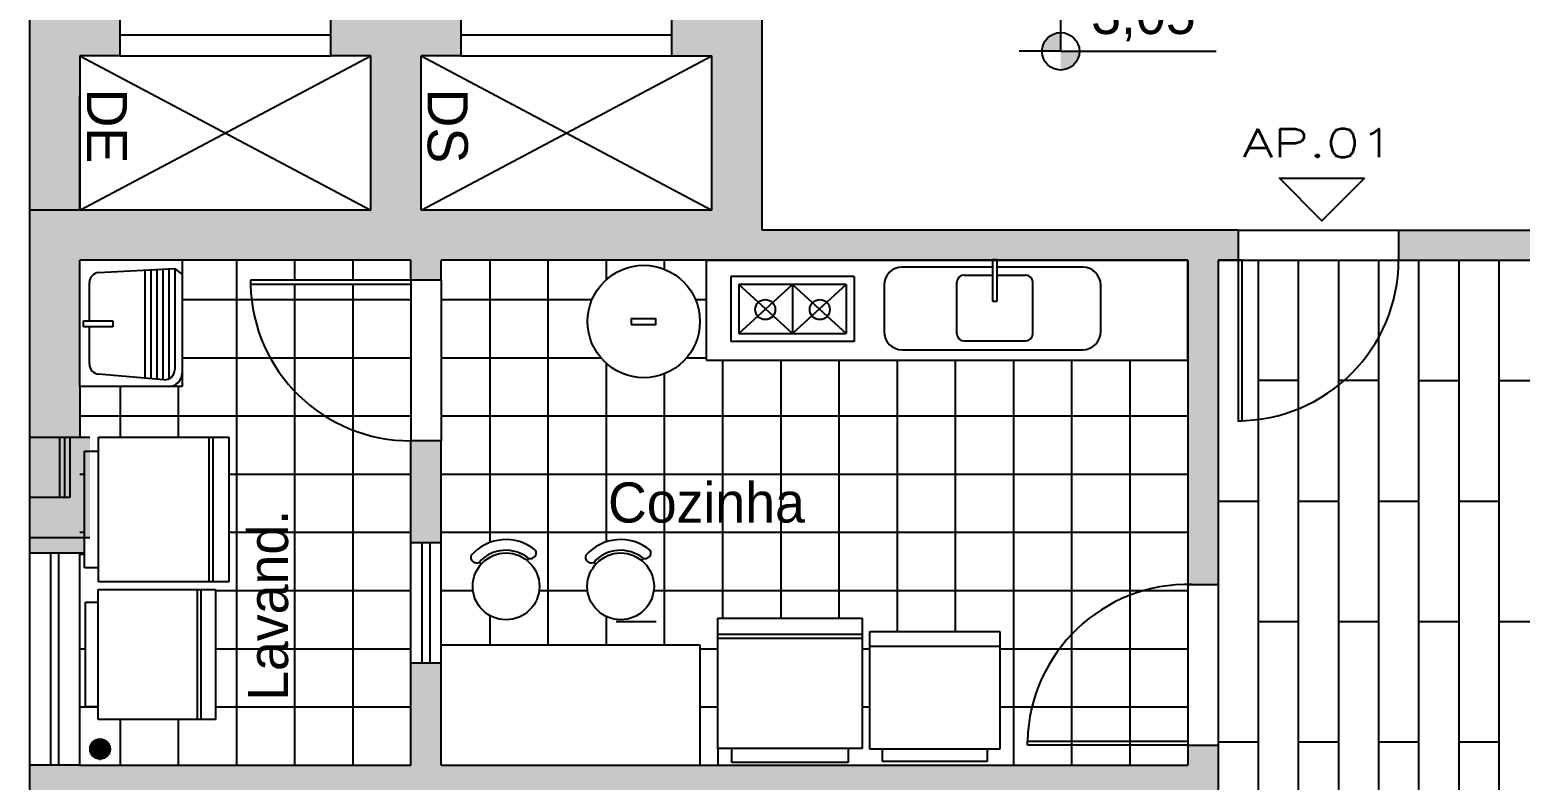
# Model space of a CAD drawing. Header units: millimetres. Extents: x 935 to 1399, y 512 to 900.
# Drawn here: x 1214.03 to 1221.46, y 821.29 to 825.03 of the extents above; entities that cross this region are included whole.
import ezdxf

# ---------------------------------------------------------------- set-up
doc = ezdxf.new("R2010")
doc.units = ezdxf.units.MM
doc.linetypes.add('ACAD_ISO02W100', pattern=[15, 12, -3])
for name, color, linetype in [('COTAS', 6, 'Continuous'), ('MOBIL', 7, 'Continuous'), ('MOBILIARIO', 4, 'Continuous'), ('MOBÍLIA', 1, 'Continuous'), ('PENA-01', 1, 'Continuous'), ('projeçao', 7, 'ACAD_ISO02W100'), ('UNIDADE', 3, 'Continuous')]:
    doc.layers.add(name, color=color, linetype=linetype)
doc.styles.add('REGUA80', font='simplex.shx', dxfattribs={"width": 1.4, "height": 20})

msp = doc.modelspace()

# ---------------------------------------------------------------- hatches: boundary and pattern name
h = msp.add_hatch(color=7)
h.paths.add_polyline_path([(1219.17313, 825.01766, 0.4142136), (1219.07982, 824.92434), (1219.17313, 824.92434)])
h.paths.add_polyline_path([(1219.17313, 824.92434), (1219.17313, 824.83102, 0.4142136), (1219.26645, 824.92434)])
msp.add_hatch(color=256).paths.add_polyline_path([(1214.03467, 823.00153), (1214.03467, 822.50153), (1214.33467, 822.50153), (1214.33467, 823.00153)])
h = msp.add_hatch()
h.set_pattern_fill('NET', color=254, scale=0.05, style=0)
h.set_pattern_definition([(0, (1579.9924616, 431.010541), (0, 0.00625), []), (90, (1579.9924616, 431.010541), (-0.00625, 4e-19), [])])
h.paths.add_polyline_path([(1214.33479, 821.448, 1), (1214.43479, 821.448, 1)])
at = {"layer": 'MOBIL'}
msp.add_hatch(color=254, dxfattribs=at).paths.add_polyline_path([(1214.28467, 826.30153), (1214.03467, 826.30153), (1214.03467, 824.13364), (1214.28467, 824.13364), (1214.28467, 824.40153), (1214.28467, 824.65153), (1214.28467, 824.70153), (1214.28467, 824.90153), (1214.48467, 824.90153), (1214.48467, 825.15153), (1214.28467, 825.15153)])
h = msp.add_hatch(color=254, dxfattribs=at)
h.paths.add_polyline_path([(1220.05734, 824.03364), (1217.68467, 824.03364), (1217.68467, 824.13364), (1215.98467, 824.13364), (1215.98467, 824.90153), (1216.18467, 824.90153), (1216.18467, 825.15153), (1215.53467, 825.15153), (1215.53467, 824.90153), (1215.73467, 824.90153), (1215.73467, 824.30153), (1215.73467, 824.15153), (1215.73467, 824.13364), (1214.03467, 824.13364), (1214.03467, 823.00153), (1214.28467, 823.00153), (1214.28467, 823.25364), (1214.28467, 823.88364), (1215.93467, 823.88364), (1215.93467, 823.78364), (1216.08467, 823.78364), (1216.08467, 823.88364), (1218.83289, 823.88364), (1218.83289, 823.88477), (1218.85603, 823.88477), (1218.85603, 823.88364), (1219.80734, 823.88364), (1219.80734, 822.26784, -0.0062488), (1219.82734, 822.26759), (1219.95734, 822.26759), (1219.95734, 823.88364), (1220.05734, 823.88364)])
h.paths.add_polyline_path([(1216.08467, 822.98364), (1215.93467, 822.98364), (1215.93467, 822.47564), (1216.08467, 822.47564)], flags=17)
h.paths.add_polyline_path([(1217.68467, 825.15153), (1217.68467, 825.25142), (1217.43467, 825.25142), (1217.43467, 825.15153), (1217.23467, 825.15153), (1217.23467, 824.90153), (1217.43467, 824.90153), (1217.43467, 824.13364), (1217.68467, 824.13364)])
h = msp.add_hatch(color=254, dxfattribs=at)
h.paths.add_polyline_path([(1223.45967, 825.00153), (1223.30967, 825.00153), (1223.30967, 822.41759), (1222.96188, 822.41759), (1222.96188, 822.26759), (1225.49298, 822.26759), (1225.49298, 822.61759), (1225.34298, 822.61759), (1225.34298, 822.41759), (1223.45967, 822.41759)])
h.paths.add_polyline_path([(1225.49298, 824.48475), (1225.34298, 824.48475), (1225.34298, 823.41759), (1225.49298, 823.41759)])
h.paths.add_polyline_path([(1221.80967, 824.85153), (1221.65967, 824.85153), (1221.65967, 824.03364), (1220.85734, 824.03364), (1220.85734, 823.88364), (1221.65967, 823.88364), (1221.65967, 822.76759), (1221.80967, 822.76759), (1221.80967, 823.88364)])
h.paths.add_polyline_path([(1222.15967, 822.41759), (1221.95967, 822.41759), (1221.95967, 822.26759), (1222.15967, 822.26759)])
h = msp.add_hatch(color=254, dxfattribs=at)
h.paths.add_polyline_path([(1219.95734, 821.46759), (1219.80734, 821.46759), (1219.80734, 821.36759), (1219.43369, 821.36759), (1216.08467, 821.36759), (1216.08467, 821.87564), (1215.93467, 821.87564), (1215.93467, 821.36759), (1214.28467, 821.36759), (1214.03467, 821.36759), (1214.03467, 821.21759), (1219.95734, 821.21759)])
h.paths.add_polyline_path([(1214.30716, 822.50153), (1214.03467, 822.50153), (1214.03467, 822.42553), (1214.30716, 822.42553)])

# ---------------------------------------------------------------- linework, layer by layer
at = {"color": 6}
for p, q in [((1214.03467, 814.80153), (1214.03467, 828.70153)), ((1214.48467, 824.90153), (1214.48467, 825.15153)), ((1215.53467, 824.90153), (1215.53467, 825.15153)), ((1216.18467, 824.90153), (1216.18467, 825.15153)), ((1217.23467, 824.90153), (1217.23467, 825.15153)), ((1217.68467, 824.03364), (1217.68467, 825.15153)), ((1214.48467, 824.90153), (1214.28467, 824.90153)), ((1214.48467, 824.90153), (1214.28467, 824.90153)), ((1214.28467, 824.90153), (1214.28467, 824.13364)), ((1215.73467, 824.90153), (1215.53467, 824.90153)), ((1215.73467, 824.13364), (1215.73467, 824.90153)), ((1215.73467, 824.15153), (1215.73467, 824.90153)), ((1215.73467, 824.15153), (1215.73467, 824.90153)), ((1215.73467, 824.30153), (1215.73467, 824.90153)), ((1216.18467, 824.90153), (1215.98467, 824.90153)), ((1215.98467, 824.13364), (1215.98467, 824.90153)), ((1217.23467, 824.90153), (1217.43467, 824.90153)), ((1217.43467, 824.13364), (1217.43467, 824.90153)), ((1214.28467, 824.13364), (1214.28467, 824.70153)), ((1214.28467, 824.13364), (1214.28467, 824.65153)), ((1214.28467, 824.13364), (1214.28467, 824.40153)), ((1215.73467, 824.13364), (1215.73467, 824.18364)), ((1215.73467, 824.13364), (1214.03467, 824.13364)), ((1215.73467, 824.13364), (1214.28467, 824.13364)), ((1217.43467, 824.13364), (1215.98467, 824.13364)), ((1217.43467, 824.13364), (1215.98467, 824.13364)), ((1220.05734, 824.03364), (1217.68467, 824.03364)), ((1220.05734, 824.03364), (1220.05734, 823.08364)), ((1220.85734, 824.03364), (1220.85734, 823.88364)), ((1220.85734, 824.03364), (1221.65967, 824.03364)), ((1215.93467, 823.88364), (1214.28467, 823.88364)), ((1215.93467, 823.78364), (1215.93467, 823.88364)), ((1219.80734, 823.88364), (1216.08467, 823.88364)), ((1216.08467, 823.78364), (1216.08467, 823.88364)), ((1219.80734, 823.88364), (1219.43369, 823.88364)), ((1219.80734, 823.88364), (1219.80734, 822.26759)), ((1219.95734, 823.88364), (1219.95734, 822.26759)), ((1220.05734, 823.88364), (1219.95734, 823.88364)), ((1220.05734, 823.88364), (1220.07734, 823.88364)), ((1220.07734, 823.88364), (1220.05734, 823.88364)), ((1220.85734, 823.88364), (1221.65967, 823.88364)), ((1216.08467, 823.78364), (1215.93467, 823.78364)), ((1214.28467, 823.25364), (1214.28467, 823.00153)), ((1214.03467, 823.00153), (1214.28467, 823.00153)), ((1216.08467, 822.98364), (1215.93467, 822.98364)), ((1215.93467, 821.36759), (1215.93467, 822.98364)), ((1216.08467, 821.36759), (1216.08467, 822.98364)), ((1216.08467, 822.47564), (1215.93467, 822.47564)), ((1214.03467, 822.42553), (1214.30716, 822.42553)), ((1214.28467, 821.36759), (1214.28467, 822.42553)), ((1219.80734, 822.26759), (1219.95734, 822.26759)), ((1216.08467, 821.87564), (1215.93467, 821.87564)), ((1219.80734, 821.48759), (1219.80734, 821.36759)), ((1219.80734, 821.46759), (1219.95734, 821.46759)), ((1219.95734, 821.46759), (1219.95734, 821.21759)), ((1214.28467, 821.36759), (1214.03467, 821.36759)), ((1214.28467, 821.36759), (1215.93467, 821.36759)), ((1216.08467, 821.36759), (1219.80734, 821.36759)), ((1219.43369, 821.36759), (1219.80734, 821.36759))]:
    msp.add_line(p, q, dxfattribs=at)
at = {"color": 7}
for p, q in [((1219.17313, 824.92434), (1219.17313, 825.13073)), ((1219.17313, 824.92434), (1218.96675, 824.92434)), ((1219.17313, 824.92434), (1219.48271, 824.92434)), ((1214.30716, 822.41746), (1214.28467, 822.41746))]:
    msp.add_line(p, q, dxfattribs=at)
at = {"color": 3}
for p, q in [((1214.48467, 825.00653), (1215.53467, 825.00653)), ((1216.18467, 825.00653), (1217.23467, 825.00653)), ((1215.98967, 821.87564), (1215.98967, 822.47564)), ((1216.02967, 821.87564), (1216.02967, 822.47564)), ((1214.13967, 821.36759), (1214.13967, 822.42553)), ((1214.17967, 821.36759), (1214.17967, 822.42553))]:
    msp.add_line(p, q, dxfattribs=at)
at = {"color": 1}
for p, q in [((1214.28467, 824.90153), (1215.73467, 824.13364)), ((1214.28467, 824.13364), (1215.73467, 824.90153)), ((1214.48467, 824.90153), (1215.53467, 824.90153)), ((1215.98467, 824.90153), (1217.43467, 824.13364)), ((1215.98467, 824.13364), (1217.43467, 824.90153)), ((1216.18467, 824.90153), (1217.23467, 824.90153)), ((1214.79467, 823.88364), (1214.28467, 823.88364)), ((1217.40734, 823.88364), (1219.80734, 823.88364)), ((1219.80734, 823.38536), (1219.80734, 823.88364)), ((1220.05734, 823.88364), (1220.05734, 823.08364)), ((1220.07734, 823.08364), (1220.07734, 823.88364)), ((1215.13467, 823.78364), (1215.13467, 823.76364)), ((1215.13467, 823.78364), (1215.13467, 823.78364)), ((1215.93467, 823.78364), (1215.13467, 823.78364)), ((1215.93467, 823.78364), (1215.93467, 823.76364)), ((1215.13467, 823.76364), (1215.93467, 823.76364)), ((1220.05734, 823.08364), (1220.07734, 823.08364)), ((1216.08467, 821.96759), (1217.37395, 821.96759)), ((1217.37395, 821.96759), (1217.37395, 821.36759)), ((1219.00734, 821.48759), (1219.80734, 821.48759)), ((1219.00734, 821.46759), (1219.00734, 821.48759)), ((1219.80734, 821.48759), (1219.80734, 821.46759)), ((1217.46354, 821.45042), (1217.46354, 821.36759)), ((1219.80734, 821.46759), (1219.00734, 821.46759))]:
    msp.add_line(p, q, dxfattribs=at)
at = {"color": 254}
for p, q in [((1220.05734, 824.03364), (1220.85734, 824.03364)), ((1215.06467, 823.88364), (1215.06467, 821.36759)), ((1215.35467, 823.88364), (1215.35467, 823.78364)), ((1215.64467, 823.88364), (1215.64467, 823.78364)), ((1216.32734, 823.88364), (1216.32734, 822.47656)), ((1216.61734, 823.88364), (1216.61734, 821.96759)), ((1216.90734, 823.88364), (1216.90734, 823.78592)), ((1217.19734, 823.88364), (1217.19734, 823.8386)), ((1219.95734, 823.88364), (1221.65967, 823.88364)), ((1219.95734, 823.88364), (1219.95734, 819.9276)), ((1220.05734, 823.88364), (1220.85734, 823.88364)), ((1220.15734, 823.88364), (1220.15734, 819.9276)), ((1220.35734, 823.88364), (1220.35734, 819.9276)), ((1220.55734, 823.88364), (1220.55734, 819.56713)), ((1220.75734, 823.88364), (1220.75734, 819.4376)), ((1220.95734, 823.88364), (1220.95734, 819.43855)), ((1221.15734, 823.88364), (1221.15734, 817.66759)), ((1221.35734, 823.88364), (1221.35734, 817.66759)), ((1215.93467, 823.78364), (1215.93467, 822.98364)), ((1216.08467, 823.78364), (1216.08467, 822.98364)), ((1215.35467, 823.76364), (1215.35467, 821.36759)), ((1215.64467, 823.76364), (1215.64467, 821.36759)), ((1214.79467, 823.68759), (1215.93467, 823.68759)), ((1216.08467, 823.68759), (1216.83722, 823.68759)), ((1217.35256, 823.68759), (1217.40734, 823.68759)), ((1214.79467, 823.39759), (1215.93467, 823.39759)), ((1216.08467, 823.39759), (1216.88077, 823.39759)), ((1216.90734, 823.37011), (1216.90734, 822.47959)), ((1217.30901, 823.39759), (1217.40734, 823.39759)), ((1217.48734, 823.38536), (1217.48734, 822.10042)), ((1217.77734, 823.38536), (1217.77734, 822.10042)), ((1218.06734, 823.38536), (1218.06734, 822.10042)), ((1218.35734, 823.38536), (1218.35734, 822.03285)), ((1218.64734, 823.38536), (1218.64734, 822.03285)), ((1218.93734, 823.38536), (1218.93734, 821.36759)), ((1219.22734, 823.38536), (1219.22734, 821.36759)), ((1219.51734, 823.38536), (1219.51734, 821.36759)), ((1217.19734, 823.31743), (1217.19734, 821.96759)), ((1220.35734, 823.28364), (1220.15734, 823.28364)), ((1220.75734, 823.28364), (1220.55734, 823.28364)), ((1220.95734, 823.28364), (1221.15734, 823.28364)), ((1221.35734, 823.28364), (1221.55734, 823.28364)), ((1214.48467, 823.25364), (1214.48467, 823.00141)), ((1214.77467, 823.25364), (1214.77467, 823.00141)), ((1214.28467, 823.10759), (1215.93467, 823.10759)), ((1216.08467, 823.10759), (1219.80734, 823.10759)), ((1214.28467, 822.81759), (1214.30716, 822.81759)), ((1215.02716, 822.81759), (1215.93467, 822.81759)), ((1216.08467, 822.81759), (1219.80734, 822.81759)), ((1219.95734, 822.68364), (1220.15734, 822.68364)), ((1220.35734, 822.68364), (1220.55734, 822.68364)), ((1220.75734, 822.68364), (1220.95734, 822.68364)), ((1221.15734, 822.68364), (1221.35734, 822.68364)), ((1214.28467, 822.52759), (1214.30716, 822.52759)), ((1215.02716, 822.52759), (1215.93467, 822.52759)), ((1216.08467, 822.52759), (1219.80734, 822.52759)), ((1214.95959, 822.23759), (1215.93467, 822.23759)), ((1216.08467, 822.23759), (1216.24351, 822.23759)), ((1216.57339, 822.23759), (1216.81482, 822.23759)), ((1217.14471, 822.23759), (1219.80734, 822.23759)), ((1219.80734, 822.26759), (1219.80734, 821.46759)), ((1219.95734, 822.26759), (1219.95734, 821.46759)), ((1216.32734, 822.11327), (1216.32734, 821.96759)), ((1216.90734, 822.10875), (1216.90734, 821.96759)), ((1216.95734, 822.08364), (1217.15734, 822.08364)), ((1220.15734, 822.08364), (1220.35734, 822.08364)), ((1220.55734, 822.08364), (1220.75734, 822.08364)), ((1220.95734, 822.08364), (1221.15734, 822.08364)), ((1221.35734, 822.08364), (1221.55734, 822.08364)), ((1214.28467, 821.94759), (1214.31159, 821.94759)), ((1214.95959, 821.94759), (1215.93467, 821.94759)), ((1217.37395, 821.94759), (1217.46354, 821.94759)), ((1218.18354, 821.94759), (1218.22237, 821.94759)), ((1218.87037, 821.94759), (1219.80734, 821.94759)), ((1214.28467, 821.65759), (1214.37459, 821.65759)), ((1214.95959, 821.65759), (1215.93467, 821.65759)), ((1217.37395, 821.65759), (1217.46354, 821.65759)), ((1218.18354, 821.65759), (1218.22237, 821.65759)), ((1218.87037, 821.65759), (1219.80734, 821.65759)), ((1214.48467, 821.59457), (1214.48467, 821.36759)), ((1214.77467, 821.59457), (1214.77467, 821.36759)), ((1219.95734, 821.48364), (1220.15734, 821.48364)), ((1220.35734, 821.48364), (1220.55734, 821.48364)), ((1220.75734, 821.48364), (1220.95734, 821.48364)), ((1221.15734, 821.48364), (1221.35734, 821.48364))]:
    msp.add_line(p, q, dxfattribs=at)
for p, q in [((1214.03467, 823.00153), (1214.33467, 823.00153)), ((1214.03467, 822.50153), (1214.03467, 823.00153)), ((1214.03467, 822.70153), (1214.03467, 823.00153)), ((1214.08467, 823.00153), (1214.33467, 823.00153)), ((1214.18467, 822.70153), (1214.18467, 823.00153)), ((1214.20967, 822.70153), (1214.20967, 823.00153)), ((1214.23467, 823.00153), (1214.23467, 822.70153)), ((1214.23467, 822.70153), (1214.03467, 822.70153)), ((1214.08467, 822.50153), (1214.33467, 822.50153))]:
    msp.add_line(p, q)
at = {"color": 1}
msp.add_lwpolyline([(1217.03132, 823.56331), (1217.15428, 823.56331), (1217.15428, 823.59062), (1217.03132, 823.59062)], close=True, dxfattribs=at)
msp.add_lwpolyline([(1214.74198, 823.25364), (1214.28467, 823.25364)], dxfattribs=at)
msp.add_lwpolyline([(1214.74198, 823.25364), (1214.28467, 823.25364)], dxfattribs=at)
at = {"color": 7}
msp.add_circle((1219.17313, 824.92434), 0.09332, dxfattribs=at)
at = {"color": 1}
msp.add_circle((1217.09489, 823.57801), 0.28, dxfattribs=at)
at = {"color": 254}
msp.add_circle((1214.38479, 821.448), 0.05, dxfattribs=at)
at = {"color": 1}
for centre, radius, start, end in [((1220.05513, 823.88586), 0.80222, 270, 359.841519), ((1215.93248, 823.78171), 0.79807, 181.436013, 270.15672), ((1219.80734, 821.46759), 0.80025, 88.567904, 178.567904)]:
    msp.add_arc(centre, radius, start, end, dxfattribs=at)
at = {"layer": 'COTAS', "color": 7}
msp.add_line((1219.48271, 824.92434), (1219.94741, 824.92434), dxfattribs=at)
at = {"layer": 'MOBIL', "color": 6}
msp.add_line((1214.03467, 822.50153), (1214.30716, 822.50153), dxfattribs=at)
at = {"layer": 'MOBILIARIO', "color": 7}
for p, q in [((1214.37716, 823.00141), (1215.02716, 823.00141)), ((1214.37716, 822.28141), (1214.37716, 823.00141)), ((1214.92716, 823.00141), (1214.92716, 822.28141)), ((1214.94716, 823.00141), (1214.94716, 822.28141)), ((1215.02716, 823.00141), (1215.02716, 822.28141)), ((1214.30716, 822.93141), (1214.37716, 822.93141)), ((1214.30716, 822.35141), (1214.30716, 822.93141)), ((1214.37716, 822.35141), (1214.30716, 822.35141)), ((1214.37459, 822.24257), (1214.95959, 822.24257)), ((1214.37459, 821.59457), (1214.37459, 822.24257)), ((1215.02716, 822.28141), (1214.37716, 822.28141)), ((1214.86959, 822.24257), (1214.86959, 821.59457)), ((1214.88759, 822.24257), (1214.88759, 821.59457)), ((1214.95959, 822.24257), (1214.95959, 821.59457)), ((1214.31159, 822.17957), (1214.37459, 822.17957)), ((1214.31159, 821.65757), (1214.31159, 822.17957)), ((1217.46354, 821.45042), (1217.46354, 822.10042)), ((1217.46354, 822.10042), (1218.18354, 822.10042)), ((1218.18354, 822.10042), (1218.18354, 821.45042)), ((1217.46354, 822.02042), (1218.18354, 822.02042)), ((1217.46354, 822.00042), (1218.18354, 822.00042)), ((1218.22237, 821.44785), (1218.22237, 822.03285)), ((1218.22237, 822.03285), (1218.87037, 822.03285)), ((1218.87037, 822.03285), (1218.87037, 821.44785)), ((1218.22237, 821.96085), (1218.87037, 821.96085)), ((1214.37459, 821.65757), (1214.31159, 821.65757)), ((1214.95959, 821.59457), (1214.37459, 821.59457)), ((1218.18354, 821.45042), (1217.46354, 821.45042)), ((1217.53354, 821.38042), (1217.53354, 821.45042)), ((1218.11354, 821.45042), (1218.11354, 821.38042)), ((1218.87037, 821.44785), (1218.22237, 821.44785)), ((1218.28537, 821.38485), (1218.28537, 821.44785)), ((1218.80737, 821.44785), (1218.80737, 821.38485)), ((1218.11354, 821.38042), (1217.53354, 821.38042)), ((1218.80737, 821.38485), (1218.28537, 821.38485))]:
    msp.add_line(p, q, dxfattribs=at)
at = {"layer": 'MOBÍLIA'}
for p, q in [((1214.28467, 823.25364), (1214.28467, 823.88364)), ((1214.28467, 823.25364), (1214.28467, 823.88364)), ((1214.79467, 823.88364), (1214.79467, 823.25364)), ((1214.79467, 823.88364), (1214.79467, 823.25364)), ((1218.85603, 823.88477), (1218.83289, 823.88477)), ((1218.83289, 823.88477), (1218.83289, 823.67947)), ((1218.85603, 823.67947), (1218.85603, 823.88477)), ((1214.60744, 823.8337), (1214.60744, 823.29593)), ((1214.60744, 823.8337), (1214.60744, 823.29593)), ((1214.63744, 823.83523), (1214.63744, 823.29347)), ((1214.63744, 823.83523), (1214.63744, 823.29347)), ((1214.66744, 823.83676), (1214.66744, 823.29101)), ((1214.66744, 823.83676), (1214.66744, 823.29101)), ((1214.69744, 823.83829), (1214.69744, 823.28856)), ((1214.69744, 823.83829), (1214.69744, 823.28856)), ((1214.72744, 823.83982), (1214.72744, 823.29208)), ((1214.72744, 823.83982), (1214.72744, 823.29208)), ((1214.75744, 823.84135), (1214.75744, 823.3379)), ((1214.75744, 823.84135), (1214.75744, 823.3379)), ((1217.52918, 823.80208), (1217.52918, 823.47814)), ((1218.14389, 823.80208), (1217.52918, 823.80208)), ((1218.14389, 823.80208), (1218.14389, 823.47814)), ((1218.83289, 823.84906), (1218.38257, 823.84906)), ((1218.69148, 823.80954), (1218.83289, 823.80954)), ((1219.28278, 823.84906), (1218.85603, 823.84906)), ((1218.85603, 823.80954), (1218.99748, 823.80954)), ((1214.33186, 823.5816), (1214.33186, 823.77214)), ((1214.33186, 823.5816), (1214.33186, 823.77214)), ((1217.56918, 823.76208), (1217.56918, 823.51814)), ((1218.10389, 823.76208), (1217.56918, 823.76208)), ((1217.83653, 823.76208), (1217.56918, 823.51814)), ((1217.83653, 823.51814), (1217.56918, 823.76208)), ((1217.83653, 823.76208), (1218.10389, 823.51814)), ((1218.10389, 823.76208), (1217.83653, 823.51814)), ((1217.83653, 823.76208), (1217.83653, 823.51814)), ((1218.10389, 823.76208), (1218.10389, 823.51814)), ((1218.29257, 823.75906), (1218.29257, 823.52746)), ((1218.65548, 823.5171), (1218.65548, 823.77354)), ((1219.03348, 823.5171), (1219.03348, 823.77354)), ((1219.37278, 823.52746), (1219.37278, 823.75906)), ((1218.83289, 823.67947), (1218.85603, 823.67947)), ((1214.30157, 823.5816), (1214.44924, 823.5816)), ((1214.30157, 823.55073), (1214.30157, 823.5816)), ((1214.30157, 823.5816), (1214.44924, 823.5816)), ((1214.30157, 823.55073), (1214.30157, 823.5816)), ((1214.44924, 823.5816), (1214.44924, 823.55073)), ((1214.44924, 823.5816), (1214.44924, 823.55073)), ((1214.44924, 823.55073), (1214.30157, 823.55073)), ((1214.44924, 823.55073), (1214.30157, 823.55073)), ((1214.33186, 823.36514), (1214.33186, 823.55073)), ((1214.33186, 823.36514), (1214.33186, 823.55073)), ((1217.56918, 823.51814), (1218.10389, 823.51814)), ((1217.83653, 823.53976), (1217.83653, 823.51814)), ((1218.14389, 823.47814), (1217.52918, 823.47814)), ((1218.38257, 823.43746), (1219.28278, 823.43746)), ((1218.69148, 823.4811), (1218.99748, 823.4811)), ((1214.70336, 823.28807), (1214.37777, 823.3153)), ((1214.70336, 823.28807), (1214.37777, 823.3153)), ((1214.79467, 823.25364), (1214.28467, 823.25364)), ((1214.79467, 823.25364), (1214.28467, 823.25364)), ((1216.27423, 822.37765), (1216.28417, 822.36882)), ((1216.52162, 822.39779), (1216.51324, 822.38746)), ((1216.84554, 822.37765), (1216.85548, 822.36882)), ((1217.09293, 822.39779), (1217.08455, 822.38746))]:
    msp.add_line(p, q, dxfattribs=at)
for centre, radius in [((1217.7006, 823.6374), 0.05), ((1217.97247, 823.6374), 0.05), ((1216.40845, 822.25839), 0.16625), ((1216.97976, 822.25839), 0.16625)]:
    msp.add_circle(centre, radius, dxfattribs=at)
for centre, radius, start, end in [((1214.38186, 823.77214), 0.05, 94.683954, 180), ((1214.38186, 823.77214), 0.05, 94.683954, 180), ((1218.38257, 823.75906), 0.09, 90, 180), ((1218.69148, 823.77354), 0.036, 90, 180), ((1218.99748, 823.77354), 0.036, 360, 90), ((1219.28278, 823.75906), 0.09, 360, 90), ((1218.38257, 823.52746), 0.09, 180, 270), ((1218.69148, 823.5171), 0.036, 180, 270), ((1218.99748, 823.5171), 0.036, 270, 360), ((1219.28278, 823.52746), 0.09, 270, 360), ((1214.38186, 823.36514), 0.05, 180, 265.316046), ((1214.38186, 823.36514), 0.05, 180, 265.316046), ((1214.70744, 823.3379), 0.05, 265.316046, 0), ((1214.70744, 823.3379), 0.05, 265.316046, 0), ((1214.72467, 823.32364), 0.07, 270, 0), ((1214.72467, 823.32364), 0.07, 270, 0), ((1216.40845, 822.25839), 0.23275, 50.928616, 138.379849), ((1216.97976, 822.25839), 0.23275, 50.928616, 138.379849), ((1216.26157, 822.40337), 0.02866, 159.923841, 296.198225), ((1216.40845, 822.25839), 0.17955, 50.928616, 138.379849), ((1216.5301, 822.42517), 0.02866, 252.791425, 29.065808), ((1216.83288, 822.40337), 0.02866, 159.923841, 296.198225), ((1216.97976, 822.25839), 0.17955, 50.928616, 138.379849), ((1217.10141, 822.42517), 0.02866, 252.791425, 29.065808)]:
    msp.add_arc(centre, radius, start, end, dxfattribs=at)
at = {"layer": 'PENA-01', "linetype": 'Continuous'}
msp.add_line((1217.40734, 823.38536), (1219.80734, 823.38536), dxfattribs=at)
at = {"layer": 'projeçao', "color": 1, "linetype": 'Continuous'}
for p, q in [((1217.40734, 823.88364), (1219.55487, 823.88364)), ((1217.40734, 823.38536), (1217.40734, 823.88364)), ((1214.37777, 823.82198), (1214.75744, 823.84135)), ((1214.37777, 823.82198), (1214.75744, 823.84135)), ((1214.79467, 823.81364), (1214.75744, 823.84135)), ((1214.79467, 823.81364), (1214.75744, 823.84135))]:
    msp.add_line(p, q, dxfattribs=at)
at = {"layer": 'UNIDADE', "linetype": 'Continuous'}
msp.add_lwpolyline([(1220.68746, 824.29182), (1220.47521, 824.07958), (1220.26296, 824.29182), (1220.68746, 824.29182)], dxfattribs=at)

# ---------------------------------------------------------------- texts
at = {"char_height": 0.2, "width": 3.8469, "attachment_point": 1}
for s, insert, rotation in [('DE', (1214.51944, 824.73825), 270), ('DS', (1216.21785, 824.73825), 270), ('Lavand.', (1215.1219, 821.68773), 90)]:
    msp.add_mtext(s, dxfattribs=dict(at, insert=insert, rotation=rotation))
at = {"insert": (1216.91682, 822.77618), "char_height": 0.2, "width": 3.8469, "attachment_point": 1}
msp.add_mtext('Cozinha', dxfattribs=at)
at = {"layer": 'projeçao', "color": 7, "insert": (1219.32508, 825.21043), "char_height": 0.2, "width": 1.177, "attachment_point": 1}
msp.add_mtext('3,05', dxfattribs=at)
at = {"layer": 'UNIDADE', "linetype": 'Continuous', "style": 'REGUA80', "width": 1.4}
msp.add_text('AP.01', height=0.141499, dxfattribs=at).set_placement((1220.07892, 824.39691))

doc.saveas('drawing.dxf')
